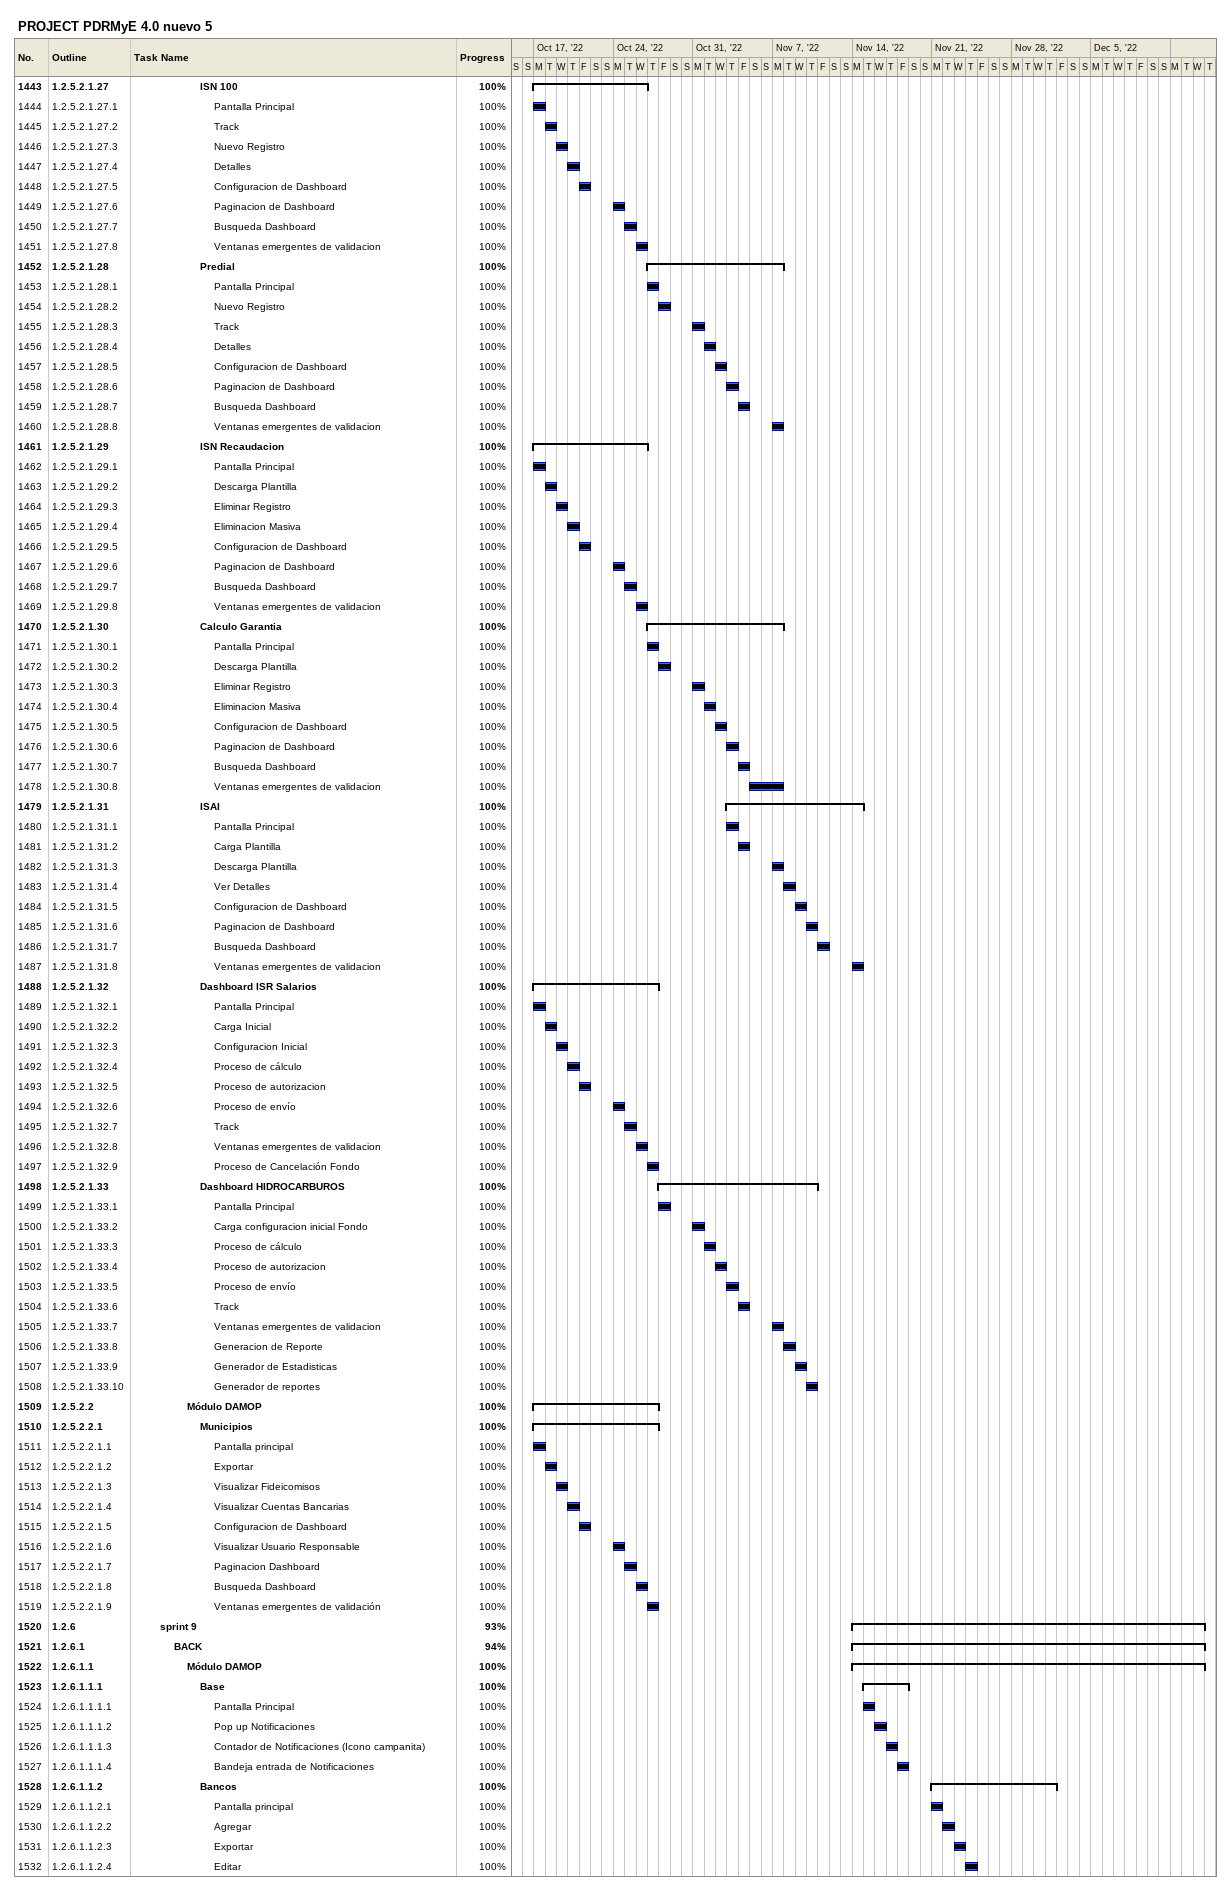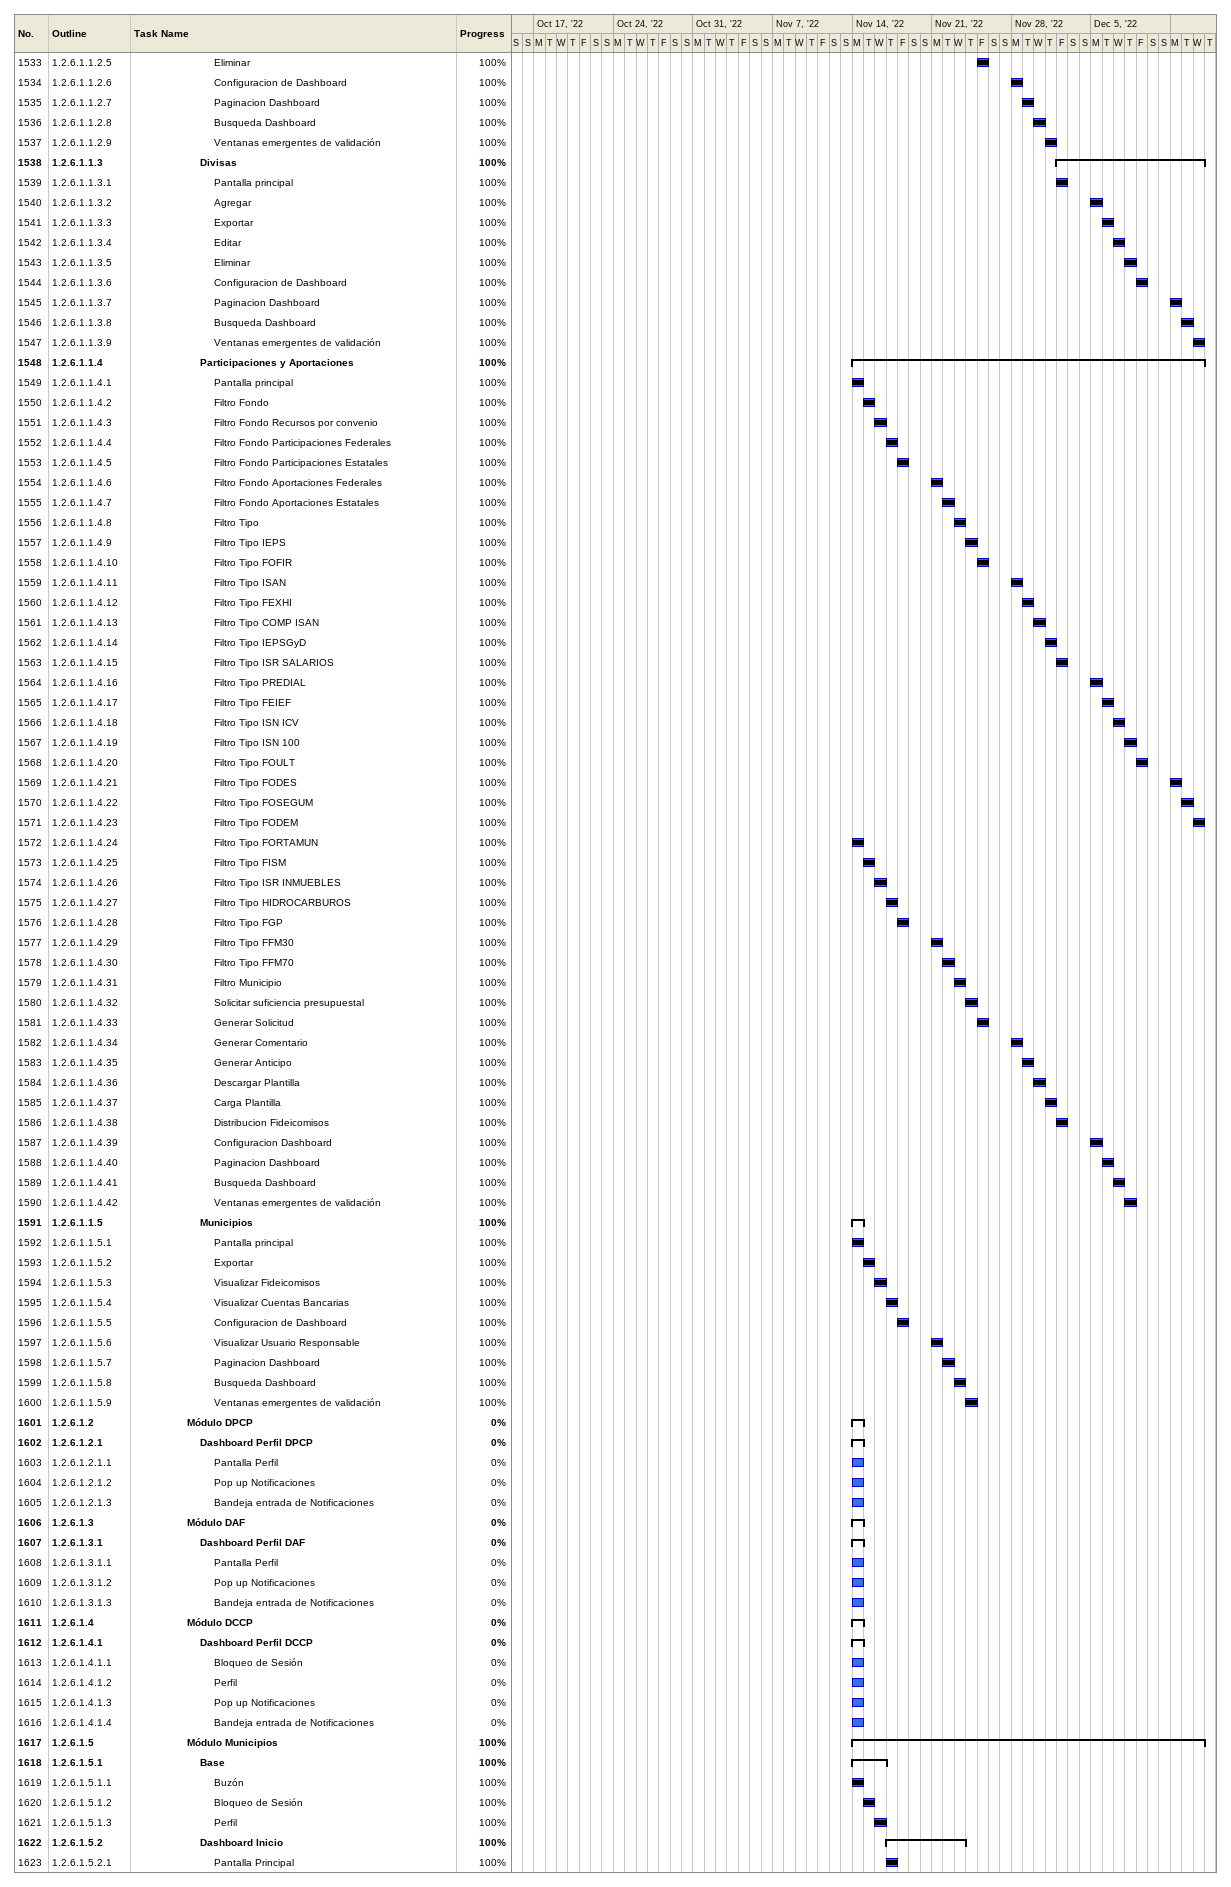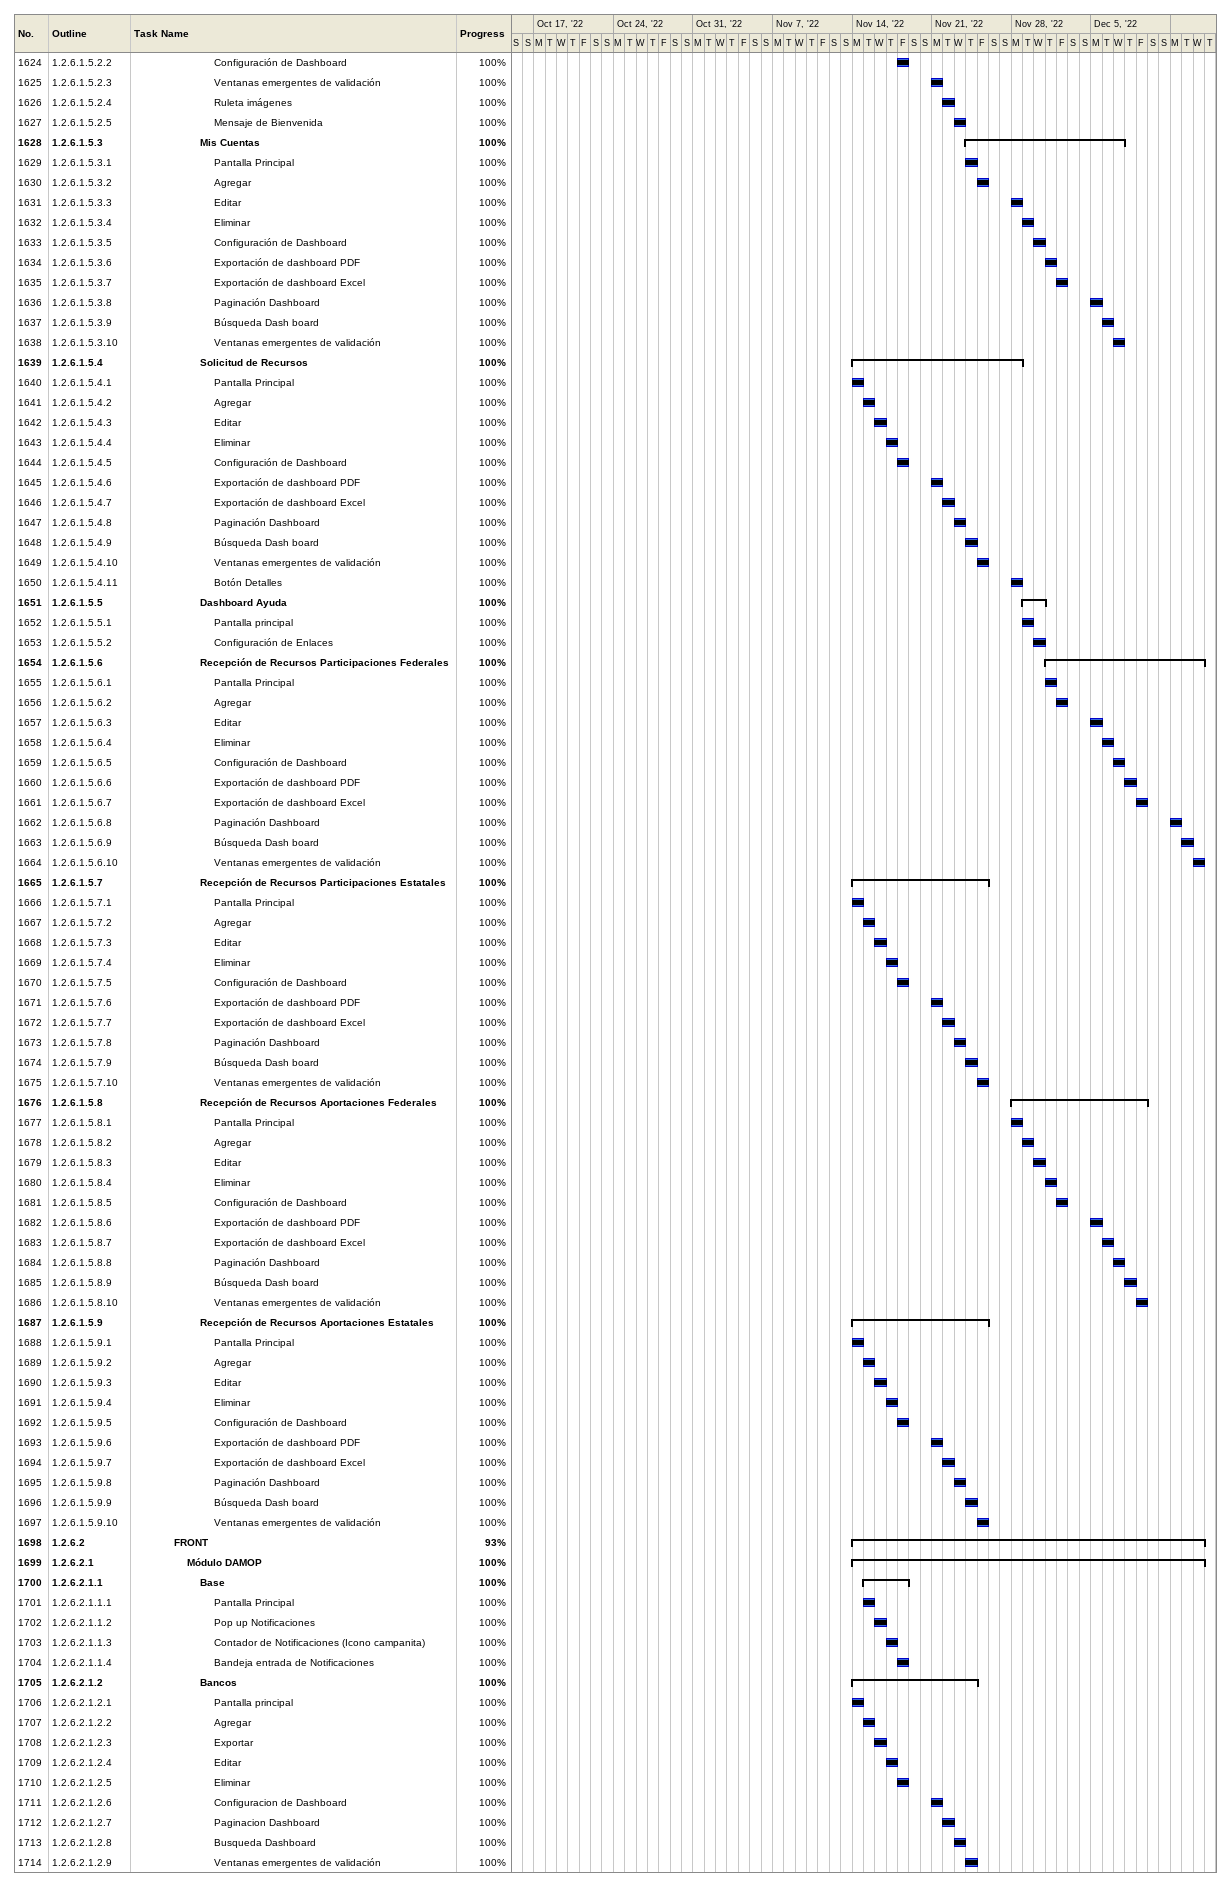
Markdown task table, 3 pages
PROJECT PDRMyE 4.0 nuevo 5

| ID | WBS | Task | Start | Finish | % complete |
|---|---|---|---|---|---|
| 1443 | 1.2.5.2.1.27 | **ISN 100** | 2022-10-17 | 2022-10-27 | 100 |
| 1444 | 1.2.5.2.1.27.1 | Pantalla Principal | 2022-10-17 | 2022-10-18 | 100 |
| 1445 | 1.2.5.2.1.27.2 | Track | 2022-10-18 | 2022-10-19 | 100 |
| 1446 | 1.2.5.2.1.27.3 | Nuevo Registro | 2022-10-19 | 2022-10-20 | 100 |
| 1447 | 1.2.5.2.1.27.4 | Detalles | 2022-10-20 | 2022-10-21 | 100 |
| 1448 | 1.2.5.2.1.27.5 | Configuracion de Dashboard | 2022-10-21 | 2022-10-22 | 100 |
| 1449 | 1.2.5.2.1.27.6 | Paginacion de Dashboard | 2022-10-24 | 2022-10-25 | 100 |
| 1450 | 1.2.5.2.1.27.7 | Busqueda Dashboard | 2022-10-25 | 2022-10-26 | 100 |
| 1451 | 1.2.5.2.1.27.8 | Ventanas emergentes de validacion | 2022-10-26 | 2022-10-27 | 100 |
| 1452 | 1.2.5.2.1.28 | **Predial** | 2022-10-27 | 2022-11-08 | 100 |
| 1453 | 1.2.5.2.1.28.1 | Pantalla Principal | 2022-10-27 | 2022-10-28 | 100 |
| 1454 | 1.2.5.2.1.28.2 | Nuevo Registro | 2022-10-28 | 2022-10-29 | 100 |
| 1455 | 1.2.5.2.1.28.3 | Track | 2022-10-31 | 2022-11-01 | 100 |
| 1456 | 1.2.5.2.1.28.4 | Detalles | 2022-11-01 | 2022-11-02 | 100 |
| 1457 | 1.2.5.2.1.28.5 | Configuracion de Dashboard | 2022-11-02 | 2022-11-03 | 100 |
| 1458 | 1.2.5.2.1.28.6 | Paginacion de Dashboard | 2022-11-03 | 2022-11-04 | 100 |
| 1459 | 1.2.5.2.1.28.7 | Busqueda Dashboard | 2022-11-04 | 2022-11-05 | 100 |
| 1460 | 1.2.5.2.1.28.8 | Ventanas emergentes de validacion | 2022-11-07 | 2022-11-08 | 100 |
| 1461 | 1.2.5.2.1.29 | **ISN Recaudacion** | 2022-10-17 | 2022-10-27 | 100 |
| 1462 | 1.2.5.2.1.29.1 | Pantalla Principal | 2022-10-17 | 2022-10-18 | 100 |
| 1463 | 1.2.5.2.1.29.2 | Descarga Plantilla | 2022-10-18 | 2022-10-19 | 100 |
| 1464 | 1.2.5.2.1.29.3 | Eliminar Registro | 2022-10-19 | 2022-10-20 | 100 |
| 1465 | 1.2.5.2.1.29.4 | Eliminacion Masiva | 2022-10-20 | 2022-10-21 | 100 |
| 1466 | 1.2.5.2.1.29.5 | Configuracion de Dashboard | 2022-10-21 | 2022-10-22 | 100 |
| 1467 | 1.2.5.2.1.29.6 | Paginacion de Dashboard | 2022-10-24 | 2022-10-25 | 100 |
| 1468 | 1.2.5.2.1.29.7 | Busqueda Dashboard | 2022-10-25 | 2022-10-26 | 100 |
| 1469 | 1.2.5.2.1.29.8 | Ventanas emergentes de validacion | 2022-10-26 | 2022-10-27 | 100 |
| 1470 | 1.2.5.2.1.30 | **Calculo Garantia** | 2022-10-27 | 2022-11-08 | 100 |
| 1471 | 1.2.5.2.1.30.1 | Pantalla Principal | 2022-10-27 | 2022-10-28 | 100 |
| 1472 | 1.2.5.2.1.30.2 | Descarga Plantilla | 2022-10-28 | 2022-10-29 | 100 |
| 1473 | 1.2.5.2.1.30.3 | Eliminar Registro | 2022-10-31 | 2022-11-01 | 100 |
| 1474 | 1.2.5.2.1.30.4 | Eliminacion Masiva | 2022-11-01 | 2022-11-02 | 100 |
| 1475 | 1.2.5.2.1.30.5 | Configuracion de Dashboard | 2022-11-02 | 2022-11-03 | 100 |
| 1476 | 1.2.5.2.1.30.6 | Paginacion de Dashboard | 2022-11-03 | 2022-11-04 | 100 |
| 1477 | 1.2.5.2.1.30.7 | Busqueda Dashboard | 2022-11-04 | 2022-11-05 | 100 |
| 1478 | 1.2.5.2.1.30.8 | Ventanas emergentes de validacion | 2022-11-05 | 2022-11-08 | 100 |
| 1479 | 1.2.5.2.1.31 | **ISAI** | 2022-11-03 | 2022-11-15 | 100 |
| 1480 | 1.2.5.2.1.31.1 | Pantalla Principal | 2022-11-03 | 2022-11-04 | 100 |
| 1481 | 1.2.5.2.1.31.2 | Carga Plantilla | 2022-11-04 | 2022-11-05 | 100 |
| 1482 | 1.2.5.2.1.31.3 | Descarga Plantilla | 2022-11-07 | 2022-11-08 | 100 |
| 1483 | 1.2.5.2.1.31.4 | Ver Detalles | 2022-11-08 | 2022-11-09 | 100 |
| 1484 | 1.2.5.2.1.31.5 | Configuracion de Dashboard | 2022-11-09 | 2022-11-10 | 100 |
| 1485 | 1.2.5.2.1.31.6 | Paginacion de Dashboard | 2022-11-10 | 2022-11-11 | 100 |
| 1486 | 1.2.5.2.1.31.7 | Busqueda Dashboard | 2022-11-11 | 2022-11-12 | 100 |
| 1487 | 1.2.5.2.1.31.8 | Ventanas emergentes de validacion | 2022-11-14 | 2022-11-15 | 100 |
| 1488 | 1.2.5.2.1.32 | **Dashboard ISR Salarios** | 2022-10-17 | 2022-10-28 | 100 |
| 1489 | 1.2.5.2.1.32.1 | Pantalla Principal | 2022-10-17 | 2022-10-18 | 100 |
| 1490 | 1.2.5.2.1.32.2 | Carga Inicial | 2022-10-18 | 2022-10-19 | 100 |
| 1491 | 1.2.5.2.1.32.3 | Configuracion Inicial | 2022-10-19 | 2022-10-20 | 100 |
| 1492 | 1.2.5.2.1.32.4 | Proceso de cálculo | 2022-10-20 | 2022-10-21 | 100 |
| 1493 | 1.2.5.2.1.32.5 | Proceso de autorizacion | 2022-10-21 | 2022-10-22 | 100 |
| 1494 | 1.2.5.2.1.32.6 | Proceso de envío | 2022-10-24 | 2022-10-25 | 100 |
| 1495 | 1.2.5.2.1.32.7 | Track | 2022-10-25 | 2022-10-26 | 100 |
| 1496 | 1.2.5.2.1.32.8 | Ventanas emergentes de validacion | 2022-10-26 | 2022-10-27 | 100 |
| 1497 | 1.2.5.2.1.32.9 | Proceso de Cancelación Fondo | 2022-10-27 | 2022-10-28 | 100 |
| 1498 | 1.2.5.2.1.33 | **Dashboard HIDROCARBUROS** | 2022-10-28 | 2022-11-11 | 100 |
| 1499 | 1.2.5.2.1.33.1 | Pantalla Principal | 2022-10-28 | 2022-10-29 | 100 |
| 1500 | 1.2.5.2.1.33.2 | Carga configuracion inicial Fondo | 2022-10-31 | 2022-11-01 | 100 |
| 1501 | 1.2.5.2.1.33.3 | Proceso de cálculo | 2022-11-01 | 2022-11-02 | 100 |
| 1502 | 1.2.5.2.1.33.4 | Proceso de autorizacion | 2022-11-02 | 2022-11-03 | 100 |
| 1503 | 1.2.5.2.1.33.5 | Proceso de envío | 2022-11-03 | 2022-11-04 | 100 |
| 1504 | 1.2.5.2.1.33.6 | Track | 2022-11-04 | 2022-11-05 | 100 |
| 1505 | 1.2.5.2.1.33.7 | Ventanas emergentes de validacion | 2022-11-07 | 2022-11-08 | 100 |
| 1506 | 1.2.5.2.1.33.8 | Generacion de Reporte | 2022-11-08 | 2022-11-09 | 100 |
| 1507 | 1.2.5.2.1.33.9 | Generador de Estadisticas | 2022-11-09 | 2022-11-10 | 100 |
| 1508 | 1.2.5.2.1.33.10 | Generador de reportes | 2022-11-10 | 2022-11-11 | 100 |
| 1509 | 1.2.5.2.2 | **Módulo DAMOP** | 2022-10-17 | 2022-10-28 | 100 |
| 1510 | 1.2.5.2.2.1 | **Municipios** | 2022-10-17 | 2022-10-28 | 100 |
| 1511 | 1.2.5.2.2.1.1 | Pantalla principal | 2022-10-17 | 2022-10-18 | 100 |
| 1512 | 1.2.5.2.2.1.2 | Exportar | 2022-10-18 | 2022-10-19 | 100 |
| 1513 | 1.2.5.2.2.1.3 | Visualizar Fideicomisos | 2022-10-19 | 2022-10-20 | 100 |
| 1514 | 1.2.5.2.2.1.4 | Visualizar Cuentas Bancarias | 2022-10-20 | 2022-10-21 | 100 |
| 1515 | 1.2.5.2.2.1.5 | Configuracion de Dashboard | 2022-10-21 | 2022-10-22 | 100 |
| 1516 | 1.2.5.2.2.1.6 | Visualizar Usuario Responsable | 2022-10-24 | 2022-10-25 | 100 |
| 1517 | 1.2.5.2.2.1.7 | Paginacion Dashboard | 2022-10-25 | 2022-10-26 | 100 |
| 1518 | 1.2.5.2.2.1.8 | Busqueda Dashboard | 2022-10-26 | 2022-10-27 | 100 |
| 1519 | 1.2.5.2.2.1.9 | Ventanas emergentes de validación | 2022-10-27 | 2022-10-28 | 100 |
| 1520 | 1.2.6 | **sprint 9** | 2022-11-14 | 2022-12-15 | 93 |
| 1521 | 1.2.6.1 | **BACK** | 2022-11-14 | 2022-12-15 | 94 |
| 1522 | 1.2.6.1.1 | **Módulo DAMOP** | 2022-11-14 | 2022-12-15 | 100 |
| 1523 | 1.2.6.1.1.1 | **Base** | 2022-11-15 | 2022-11-19 | 100 |
| 1524 | 1.2.6.1.1.1.1 | Pantalla Principal | 2022-11-15 | 2022-11-16 | 100 |
| 1525 | 1.2.6.1.1.1.2 | Pop up Notificaciones | 2022-11-16 | 2022-11-17 | 100 |
| 1526 | 1.2.6.1.1.1.3 | Contador de Notificaciones (Icono campanita) | 2022-11-17 | 2022-11-18 | 100 |
| 1527 | 1.2.6.1.1.1.4 | Bandeja entrada de Notificaciones | 2022-11-18 | 2022-11-19 | 100 |
| 1528 | 1.2.6.1.1.2 | **Bancos** | 2022-11-21 | 2022-12-02 | 100 |
| 1529 | 1.2.6.1.1.2.1 | Pantalla principal | 2022-11-21 | 2022-11-22 | 100 |
| 1530 | 1.2.6.1.1.2.2 | Agregar | 2022-11-22 | 2022-11-23 | 100 |
| 1531 | 1.2.6.1.1.2.3 | Exportar | 2022-11-23 | 2022-11-24 | 100 |
| 1532 | 1.2.6.1.1.2.4 | Editar | 2022-11-24 | 2022-11-25 | 100 |
| 1533 | 1.2.6.1.1.2.5 | Eliminar | 2022-11-25 | 2022-11-26 | 100 |
| 1534 | 1.2.6.1.1.2.6 | Configuracion de Dashboard | 2022-11-28 | 2022-11-29 | 100 |
| 1535 | 1.2.6.1.1.2.7 | Paginacion Dashboard | 2022-11-29 | 2022-11-30 | 100 |
| 1536 | 1.2.6.1.1.2.8 | Busqueda Dashboard | 2022-11-30 | 2022-12-01 | 100 |
| 1537 | 1.2.6.1.1.2.9 | Ventanas emergentes de validación | 2022-12-01 | 2022-12-02 | 100 |
| 1538 | 1.2.6.1.1.3 | **Divisas** | 2022-12-02 | 2022-12-15 | 100 |
| 1539 | 1.2.6.1.1.3.1 | Pantalla principal | 2022-12-02 | 2022-12-03 | 100 |
| 1540 | 1.2.6.1.1.3.2 | Agregar | 2022-12-05 | 2022-12-06 | 100 |
| 1541 | 1.2.6.1.1.3.3 | Exportar | 2022-12-06 | 2022-12-07 | 100 |
| 1542 | 1.2.6.1.1.3.4 | Editar | 2022-12-07 | 2022-12-08 | 100 |
| 1543 | 1.2.6.1.1.3.5 | Eliminar | 2022-12-08 | 2022-12-09 | 100 |
| 1544 | 1.2.6.1.1.3.6 | Configuracion de Dashboard | 2022-12-09 | 2022-12-10 | 100 |
| 1545 | 1.2.6.1.1.3.7 | Paginacion Dashboard | 2022-12-12 | 2022-12-13 | 100 |
| 1546 | 1.2.6.1.1.3.8 | Busqueda Dashboard | 2022-12-13 | 2022-12-14 | 100 |
| 1547 | 1.2.6.1.1.3.9 | Ventanas emergentes de validación | 2022-12-14 | 2022-12-15 | 100 |
| 1548 | 1.2.6.1.1.4 | **Participaciones y Aportaciones** | 2022-11-14 | 2022-12-15 | 100 |
| 1549 | 1.2.6.1.1.4.1 | Pantalla principal | 2022-11-14 | 2022-11-15 | 100 |
| 1550 | 1.2.6.1.1.4.2 | Filtro Fondo | 2022-11-15 | 2022-11-16 | 100 |
| 1551 | 1.2.6.1.1.4.3 | Filtro Fondo Recursos por convenio | 2022-11-16 | 2022-11-17 | 100 |
| 1552 | 1.2.6.1.1.4.4 | Filtro Fondo Participaciones Federales | 2022-11-17 | 2022-11-18 | 100 |
| 1553 | 1.2.6.1.1.4.5 | Filtro Fondo Participaciones Estatales | 2022-11-18 | 2022-11-19 | 100 |
| 1554 | 1.2.6.1.1.4.6 | Filtro Fondo Aportaciones Federales | 2022-11-21 | 2022-11-22 | 100 |
| 1555 | 1.2.6.1.1.4.7 | Filtro Fondo Aportaciones Estatales | 2022-11-22 | 2022-11-23 | 100 |
| 1556 | 1.2.6.1.1.4.8 | Filtro Tipo | 2022-11-23 | 2022-11-24 | 100 |
| 1557 | 1.2.6.1.1.4.9 | Filtro Tipo IEPS | 2022-11-24 | 2022-11-25 | 100 |
| 1558 | 1.2.6.1.1.4.10 | Filtro Tipo FOFIR | 2022-11-25 | 2022-11-26 | 100 |
| 1559 | 1.2.6.1.1.4.11 | Filtro Tipo ISAN | 2022-11-28 | 2022-11-29 | 100 |
| 1560 | 1.2.6.1.1.4.12 | Filtro Tipo FEXHI | 2022-11-29 | 2022-11-30 | 100 |
| 1561 | 1.2.6.1.1.4.13 | Filtro Tipo COMP ISAN | 2022-11-30 | 2022-12-01 | 100 |
| 1562 | 1.2.6.1.1.4.14 | Filtro Tipo IEPSGyD | 2022-12-01 | 2022-12-02 | 100 |
| 1563 | 1.2.6.1.1.4.15 | Filtro Tipo ISR SALARIOS | 2022-12-02 | 2022-12-03 | 100 |
| 1564 | 1.2.6.1.1.4.16 | Filtro Tipo PREDIAL | 2022-12-05 | 2022-12-06 | 100 |
| 1565 | 1.2.6.1.1.4.17 | Filtro Tipo FEIEF | 2022-12-06 | 2022-12-07 | 100 |
| 1566 | 1.2.6.1.1.4.18 | Filtro Tipo ISN ICV | 2022-12-07 | 2022-12-08 | 100 |
| 1567 | 1.2.6.1.1.4.19 | Filtro Tipo ISN 100 | 2022-12-08 | 2022-12-09 | 100 |
| 1568 | 1.2.6.1.1.4.20 | Filtro Tipo FOULT | 2022-12-09 | 2022-12-10 | 100 |
| 1569 | 1.2.6.1.1.4.21 | Filtro Tipo FODES | 2022-12-12 | 2022-12-13 | 100 |
| 1570 | 1.2.6.1.1.4.22 | Filtro Tipo FOSEGUM | 2022-12-13 | 2022-12-14 | 100 |
| 1571 | 1.2.6.1.1.4.23 | Filtro Tipo FODEM | 2022-12-14 | 2022-12-15 | 100 |
| 1572 | 1.2.6.1.1.4.24 | Filtro Tipo FORTAMUN | 2022-11-14 | 2022-11-15 | 100 |
| 1573 | 1.2.6.1.1.4.25 | Filtro Tipo FISM | 2022-11-15 | 2022-11-16 | 100 |
| 1574 | 1.2.6.1.1.4.26 | Filtro Tipo ISR INMUEBLES | 2022-11-16 | 2022-11-17 | 100 |
| 1575 | 1.2.6.1.1.4.27 | Filtro Tipo HIDROCARBUROS | 2022-11-17 | 2022-11-18 | 100 |
| 1576 | 1.2.6.1.1.4.28 | Filtro Tipo FGP | 2022-11-18 | 2022-11-19 | 100 |
| 1577 | 1.2.6.1.1.4.29 | Filtro Tipo FFM30 | 2022-11-21 | 2022-11-22 | 100 |
| 1578 | 1.2.6.1.1.4.30 | Filtro Tipo FFM70 | 2022-11-22 | 2022-11-23 | 100 |
| 1579 | 1.2.6.1.1.4.31 | Filtro Municipio | 2022-11-23 | 2022-11-24 | 100 |
| 1580 | 1.2.6.1.1.4.32 | Solicitar suficiencia presupuestal | 2022-11-24 | 2022-11-25 | 100 |
| 1581 | 1.2.6.1.1.4.33 | Generar Solicitud | 2022-11-25 | 2022-11-26 | 100 |
| 1582 | 1.2.6.1.1.4.34 | Generar Comentario | 2022-11-28 | 2022-11-29 | 100 |
| 1583 | 1.2.6.1.1.4.35 | Generar Anticipo | 2022-11-29 | 2022-11-30 | 100 |
| 1584 | 1.2.6.1.1.4.36 | Descargar Plantilla | 2022-11-30 | 2022-12-01 | 100 |
| 1585 | 1.2.6.1.1.4.37 | Carga Plantilla | 2022-12-01 | 2022-12-02 | 100 |
| 1586 | 1.2.6.1.1.4.38 | Distribucion Fideicomisos | 2022-12-02 | 2022-12-03 | 100 |
| 1587 | 1.2.6.1.1.4.39 | Configuracion Dashboard | 2022-12-05 | 2022-12-06 | 100 |
| 1588 | 1.2.6.1.1.4.40 | Paginacion Dashboard | 2022-12-06 | 2022-12-07 | 100 |
| 1589 | 1.2.6.1.1.4.41 | Busqueda Dashboard | 2022-12-07 | 2022-12-08 | 100 |
| 1590 | 1.2.6.1.1.4.42 | Ventanas emergentes de validación | 2022-12-08 | 2022-12-09 | 100 |
| 1591 | 1.2.6.1.1.5 | **Municipios** | 2022-11-14 | 2022-11-15 | 100 |
| 1592 | 1.2.6.1.1.5.1 | Pantalla principal | 2022-11-14 | 2022-11-15 | 100 |
| 1593 | 1.2.6.1.1.5.2 | Exportar | 2022-11-15 | 2022-11-16 | 100 |
| 1594 | 1.2.6.1.1.5.3 | Visualizar Fideicomisos | 2022-11-16 | 2022-11-17 | 100 |
| 1595 | 1.2.6.1.1.5.4 | Visualizar Cuentas Bancarias | 2022-11-17 | 2022-11-18 | 100 |
| 1596 | 1.2.6.1.1.5.5 | Configuracion de Dashboard | 2022-11-18 | 2022-11-19 | 100 |
| 1597 | 1.2.6.1.1.5.6 | Visualizar Usuario Responsable | 2022-11-21 | 2022-11-22 | 100 |
| 1598 | 1.2.6.1.1.5.7 | Paginacion Dashboard | 2022-11-22 | 2022-11-23 | 100 |
| 1599 | 1.2.6.1.1.5.8 | Busqueda Dashboard | 2022-11-23 | 2022-11-24 | 100 |
| 1600 | 1.2.6.1.1.5.9 | Ventanas emergentes de validación | 2022-11-24 | 2022-11-25 | 100 |
| 1601 | 1.2.6.1.2 | **Módulo DPCP** | 2022-11-14 | 2022-11-15 | 0 |
| 1602 | 1.2.6.1.2.1 | **Dashboard Perfil DPCP** | 2022-11-14 | 2022-11-15 | 0 |
| 1603 | 1.2.6.1.2.1.1 | Pantalla Perfil | 2022-11-14 | 2022-11-15 | 0 |
| 1604 | 1.2.6.1.2.1.2 | Pop up Notificaciones | 2022-11-14 | 2022-11-15 | 0 |
| 1605 | 1.2.6.1.2.1.3 | Bandeja entrada de Notificaciones | 2022-11-14 | 2022-11-15 | 0 |
| 1606 | 1.2.6.1.3 | **Módulo DAF** | 2022-11-14 | 2022-11-15 | 0 |
| 1607 | 1.2.6.1.3.1 | **Dashboard Perfil DAF** | 2022-11-14 | 2022-11-15 | 0 |
| 1608 | 1.2.6.1.3.1.1 | Pantalla Perfil | 2022-11-14 | 2022-11-15 | 0 |
| 1609 | 1.2.6.1.3.1.2 | Pop up Notificaciones | 2022-11-14 | 2022-11-15 | 0 |
| 1610 | 1.2.6.1.3.1.3 | Bandeja entrada de Notificaciones | 2022-11-14 | 2022-11-15 | 0 |
| 1611 | 1.2.6.1.4 | **Módulo DCCP** | 2022-11-14 | 2022-11-15 | 0 |
| 1612 | 1.2.6.1.4.1 | **Dashboard Perfil DCCP** | 2022-11-14 | 2022-11-15 | 0 |
| 1613 | 1.2.6.1.4.1.1 | Bloqueo de Sesión | 2022-11-14 | 2022-11-15 | 0 |
| 1614 | 1.2.6.1.4.1.2 | Perfil | 2022-11-14 | 2022-11-15 | 0 |
| 1615 | 1.2.6.1.4.1.3 | Pop up Notificaciones | 2022-11-14 | 2022-11-15 | 0 |
| 1616 | 1.2.6.1.4.1.4 | Bandeja entrada de Notificaciones | 2022-11-14 | 2022-11-15 | 0 |
| 1617 | 1.2.6.1.5 | **Módulo Municipios** | 2022-11-14 | 2022-12-15 | 100 |
| 1618 | 1.2.6.1.5.1 | **Base** | 2022-11-14 | 2022-11-17 | 100 |
| 1619 | 1.2.6.1.5.1.1 | Buzón | 2022-11-14 | 2022-11-15 | 100 |
| 1620 | 1.2.6.1.5.1.2 | Bloqueo de Sesión | 2022-11-15 | 2022-11-16 | 100 |
| 1621 | 1.2.6.1.5.1.3 | Perfil | 2022-11-16 | 2022-11-17 | 100 |
| 1622 | 1.2.6.1.5.2 | **Dashboard Inicio** | 2022-11-17 | 2022-11-24 | 100 |
| 1623 | 1.2.6.1.5.2.1 | Pantalla Principal | 2022-11-17 | 2022-11-18 | 100 |
| 1624 | 1.2.6.1.5.2.2 | Configuración de Dashboard | 2022-11-18 | 2022-11-19 | 100 |
| 1625 | 1.2.6.1.5.2.3 | Ventanas emergentes de validación | 2022-11-21 | 2022-11-22 | 100 |
| 1626 | 1.2.6.1.5.2.4 | Ruleta imágenes | 2022-11-22 | 2022-11-23 | 100 |
| 1627 | 1.2.6.1.5.2.5 | Mensaje de Bienvenida | 2022-11-23 | 2022-11-24 | 100 |
| 1628 | 1.2.6.1.5.3 | **Mis Cuentas** | 2022-11-24 | 2022-12-08 | 100 |
| 1629 | 1.2.6.1.5.3.1 | Pantalla Principal | 2022-11-24 | 2022-11-25 | 100 |
| 1630 | 1.2.6.1.5.3.2 | Agregar | 2022-11-25 | 2022-11-26 | 100 |
| 1631 | 1.2.6.1.5.3.3 | Editar | 2022-11-28 | 2022-11-29 | 100 |
| 1632 | 1.2.6.1.5.3.4 | Eliminar | 2022-11-29 | 2022-11-30 | 100 |
| 1633 | 1.2.6.1.5.3.5 | Configuración de Dashboard | 2022-11-30 | 2022-12-01 | 100 |
| 1634 | 1.2.6.1.5.3.6 | Exportación de dashboard PDF | 2022-12-01 | 2022-12-02 | 100 |
| 1635 | 1.2.6.1.5.3.7 | Exportación de dashboard Excel | 2022-12-02 | 2022-12-03 | 100 |
| 1636 | 1.2.6.1.5.3.8 | Paginación Dashboard | 2022-12-05 | 2022-12-06 | 100 |
| 1637 | 1.2.6.1.5.3.9 | Búsqueda Dash board | 2022-12-06 | 2022-12-07 | 100 |
| 1638 | 1.2.6.1.5.3.10 | Ventanas emergentes de validación | 2022-12-07 | 2022-12-08 | 100 |
| 1639 | 1.2.6.1.5.4 | **Solicitud de Recursos** | 2022-11-14 | 2022-11-29 | 100 |
| 1640 | 1.2.6.1.5.4.1 | Pantalla Principal | 2022-11-14 | 2022-11-15 | 100 |
| 1641 | 1.2.6.1.5.4.2 | Agregar | 2022-11-15 | 2022-11-16 | 100 |
| 1642 | 1.2.6.1.5.4.3 | Editar | 2022-11-16 | 2022-11-17 | 100 |
| 1643 | 1.2.6.1.5.4.4 | Eliminar | 2022-11-17 | 2022-11-18 | 100 |
| 1644 | 1.2.6.1.5.4.5 | Configuración de Dashboard | 2022-11-18 | 2022-11-19 | 100 |
| 1645 | 1.2.6.1.5.4.6 | Exportación de dashboard PDF | 2022-11-21 | 2022-11-22 | 100 |
| 1646 | 1.2.6.1.5.4.7 | Exportación de dashboard Excel | 2022-11-22 | 2022-11-23 | 100 |
| 1647 | 1.2.6.1.5.4.8 | Paginación Dashboard | 2022-11-23 | 2022-11-24 | 100 |
| 1648 | 1.2.6.1.5.4.9 | Búsqueda Dash board | 2022-11-24 | 2022-11-25 | 100 |
| 1649 | 1.2.6.1.5.4.10 | Ventanas emergentes de validación | 2022-11-25 | 2022-11-26 | 100 |
| 1650 | 1.2.6.1.5.4.11 | Botón Detalles | 2022-11-28 | 2022-11-29 | 100 |
| 1651 | 1.2.6.1.5.5 | **Dashboard Ayuda** | 2022-11-29 | 2022-12-01 | 100 |
| 1652 | 1.2.6.1.5.5.1 | Pantalla principal | 2022-11-29 | 2022-11-30 | 100 |
| 1653 | 1.2.6.1.5.5.2 | Configuración de Enlaces | 2022-11-30 | 2022-12-01 | 100 |
| 1654 | 1.2.6.1.5.6 | **Recepción de Recursos Participaciones Federales** | 2022-12-01 | 2022-12-15 | 100 |
| 1655 | 1.2.6.1.5.6.1 | Pantalla Principal | 2022-12-01 | 2022-12-02 | 100 |
| 1656 | 1.2.6.1.5.6.2 | Agregar | 2022-12-02 | 2022-12-03 | 100 |
| 1657 | 1.2.6.1.5.6.3 | Editar | 2022-12-05 | 2022-12-06 | 100 |
| 1658 | 1.2.6.1.5.6.4 | Eliminar | 2022-12-06 | 2022-12-07 | 100 |
| 1659 | 1.2.6.1.5.6.5 | Configuración de Dashboard | 2022-12-07 | 2022-12-08 | 100 |
| 1660 | 1.2.6.1.5.6.6 | Exportación de dashboard PDF | 2022-12-08 | 2022-12-09 | 100 |
| 1661 | 1.2.6.1.5.6.7 | Exportación de dashboard Excel | 2022-12-09 | 2022-12-10 | 100 |
| 1662 | 1.2.6.1.5.6.8 | Paginación Dashboard | 2022-12-12 | 2022-12-13 | 100 |
| 1663 | 1.2.6.1.5.6.9 | Búsqueda Dash board | 2022-12-13 | 2022-12-14 | 100 |
| 1664 | 1.2.6.1.5.6.10 | Ventanas emergentes de validación | 2022-12-14 | 2022-12-15 | 100 |
| 1665 | 1.2.6.1.5.7 | **Recepción de Recursos Participaciones Estatales** | 2022-11-14 | 2022-11-26 | 100 |
| 1666 | 1.2.6.1.5.7.1 | Pantalla Principal | 2022-11-14 | 2022-11-15 | 100 |
| 1667 | 1.2.6.1.5.7.2 | Agregar | 2022-11-15 | 2022-11-16 | 100 |
| 1668 | 1.2.6.1.5.7.3 | Editar | 2022-11-16 | 2022-11-17 | 100 |
| 1669 | 1.2.6.1.5.7.4 | Eliminar | 2022-11-17 | 2022-11-18 | 100 |
| 1670 | 1.2.6.1.5.7.5 | Configuración de Dashboard | 2022-11-18 | 2022-11-19 | 100 |
| 1671 | 1.2.6.1.5.7.6 | Exportación de dashboard PDF | 2022-11-21 | 2022-11-22 | 100 |
| 1672 | 1.2.6.1.5.7.7 | Exportación de dashboard Excel | 2022-11-22 | 2022-11-23 | 100 |
| 1673 | 1.2.6.1.5.7.8 | Paginación Dashboard | 2022-11-23 | 2022-11-24 | 100 |
| 1674 | 1.2.6.1.5.7.9 | Búsqueda Dash board | 2022-11-24 | 2022-11-25 | 100 |
| 1675 | 1.2.6.1.5.7.10 | Ventanas emergentes de validación | 2022-11-25 | 2022-11-26 | 100 |
| 1676 | 1.2.6.1.5.8 | **Recepción de Recursos Aportaciones Federales** | 2022-11-28 | 2022-12-10 | 100 |
| 1677 | 1.2.6.1.5.8.1 | Pantalla Principal | 2022-11-28 | 2022-11-29 | 100 |
| 1678 | 1.2.6.1.5.8.2 | Agregar | 2022-11-29 | 2022-11-30 | 100 |
| 1679 | 1.2.6.1.5.8.3 | Editar | 2022-11-30 | 2022-12-01 | 100 |
| 1680 | 1.2.6.1.5.8.4 | Eliminar | 2022-12-01 | 2022-12-02 | 100 |
| 1681 | 1.2.6.1.5.8.5 | Configuración de Dashboard | 2022-12-02 | 2022-12-03 | 100 |
| 1682 | 1.2.6.1.5.8.6 | Exportación de dashboard PDF | 2022-12-05 | 2022-12-06 | 100 |
| 1683 | 1.2.6.1.5.8.7 | Exportación de dashboard Excel | 2022-12-06 | 2022-12-07 | 100 |
| 1684 | 1.2.6.1.5.8.8 | Paginación Dashboard | 2022-12-07 | 2022-12-08 | 100 |
| 1685 | 1.2.6.1.5.8.9 | Búsqueda Dash board | 2022-12-08 | 2022-12-09 | 100 |
| 1686 | 1.2.6.1.5.8.10 | Ventanas emergentes de validación | 2022-12-09 | 2022-12-10 | 100 |
| 1687 | 1.2.6.1.5.9 | **Recepción de Recursos Aportaciones Estatales** | 2022-11-14 | 2022-11-26 | 100 |
| 1688 | 1.2.6.1.5.9.1 | Pantalla Principal | 2022-11-14 | 2022-11-15 | 100 |
| 1689 | 1.2.6.1.5.9.2 | Agregar | 2022-11-15 | 2022-11-16 | 100 |
| 1690 | 1.2.6.1.5.9.3 | Editar | 2022-11-16 | 2022-11-17 | 100 |
| 1691 | 1.2.6.1.5.9.4 | Eliminar | 2022-11-17 | 2022-11-18 | 100 |
| 1692 | 1.2.6.1.5.9.5 | Configuración de Dashboard | 2022-11-18 | 2022-11-19 | 100 |
| 1693 | 1.2.6.1.5.9.6 | Exportación de dashboard PDF | 2022-11-21 | 2022-11-22 | 100 |
| 1694 | 1.2.6.1.5.9.7 | Exportación de dashboard Excel | 2022-11-22 | 2022-11-23 | 100 |
| 1695 | 1.2.6.1.5.9.8 | Paginación Dashboard | 2022-11-23 | 2022-11-24 | 100 |
| 1696 | 1.2.6.1.5.9.9 | Búsqueda Dash board | 2022-11-24 | 2022-11-25 | 100 |
| 1697 | 1.2.6.1.5.9.10 | Ventanas emergentes de validación | 2022-11-25 | 2022-11-26 | 100 |
| 1698 | 1.2.6.2 | **FRONT** | 2022-11-14 | 2022-12-15 | 93 |
| 1699 | 1.2.6.2.1 | **Módulo DAMOP** | 2022-11-14 | 2022-12-15 | 100 |
| 1700 | 1.2.6.2.1.1 | **Base** | 2022-11-15 | 2022-11-19 | 100 |
| 1701 | 1.2.6.2.1.1.1 | Pantalla Principal | 2022-11-15 | 2022-11-16 | 100 |
| 1702 | 1.2.6.2.1.1.2 | Pop up Notificaciones | 2022-11-16 | 2022-11-17 | 100 |
| 1703 | 1.2.6.2.1.1.3 | Contador de Notificaciones (Icono campanita) | 2022-11-17 | 2022-11-18 | 100 |
| 1704 | 1.2.6.2.1.1.4 | Bandeja entrada de Notificaciones | 2022-11-18 | 2022-11-19 | 100 |
| 1705 | 1.2.6.2.1.2 | **Bancos** | 2022-11-14 | 2022-11-25 | 100 |
| 1706 | 1.2.6.2.1.2.1 | Pantalla principal | 2022-11-14 | 2022-11-15 | 100 |
| 1707 | 1.2.6.2.1.2.2 | Agregar | 2022-11-15 | 2022-11-16 | 100 |
| 1708 | 1.2.6.2.1.2.3 | Exportar | 2022-11-16 | 2022-11-17 | 100 |
| 1709 | 1.2.6.2.1.2.4 | Editar | 2022-11-17 | 2022-11-18 | 100 |
| 1710 | 1.2.6.2.1.2.5 | Eliminar | 2022-11-18 | 2022-11-19 | 100 |
| 1711 | 1.2.6.2.1.2.6 | Configuracion de Dashboard | 2022-11-21 | 2022-11-22 | 100 |
| 1712 | 1.2.6.2.1.2.7 | Paginacion Dashboard | 2022-11-22 | 2022-11-23 | 100 |
| 1713 | 1.2.6.2.1.2.8 | Busqueda Dashboard | 2022-11-23 | 2022-11-24 | 100 |
| 1714 | 1.2.6.2.1.2.9 | Ventanas emergentes de validación | 2022-11-24 | 2022-11-25 | 100 |
